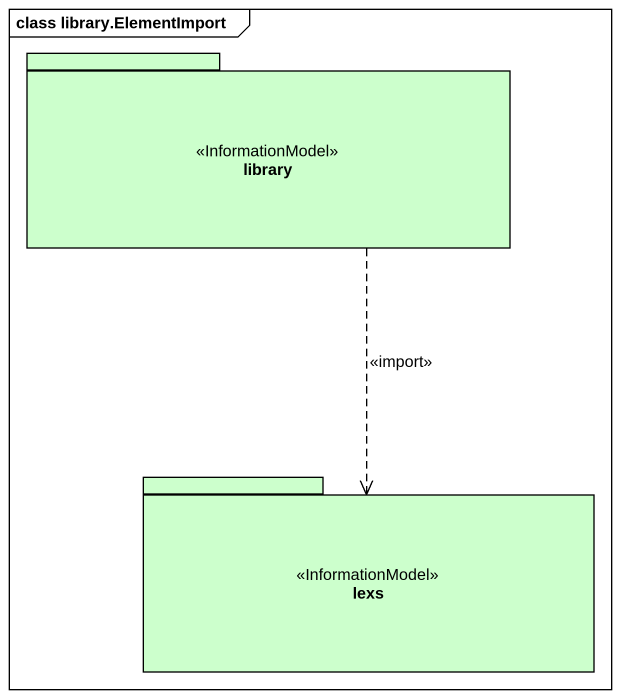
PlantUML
@startuml
mainframe class library.ElementImport
package library <<InformationModel>> #CCFFCC {
}
package lexs <<InformationModel>> #CCFFCC {
}
library ..> lexs : <<import>>
@enduml
